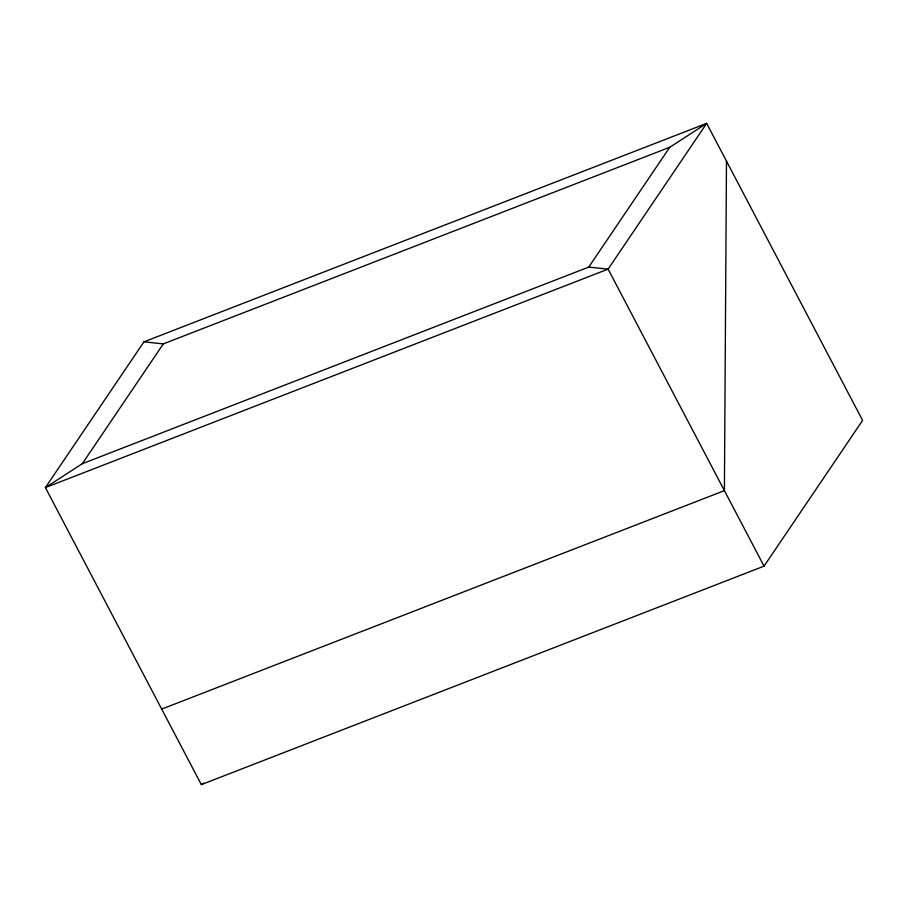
<?xml version="1.0" encoding="UTF-8"?>
<svg xmlns="http://www.w3.org/2000/svg" width="908" height="908" viewBox="0 0 908 908"><rect width="100%" height="100%" fill="white"/><g stroke="black" fill="none" stroke-linecap="round" stroke-linejoin="round"><path stroke-width="1.36" d="M726.479 161.136L724.402 490.638L161.692 709.103M143.941 341.851L45.4 487.596L201.338 784.625L764.048 566.149L862.6 420.404L706.651 123.374L143.941 341.851L163.315 343.894L669.752 147.266L706.662 123.374L608.11 269.12L45.4 487.596L82.299 463.704L588.747 267.077L608.11 269.131L764.048 566.149M82.31 463.704L163.315 343.894M588.747 267.077L669.752 147.266M201.338 784.625L203.721 783.082"/></g></svg>
